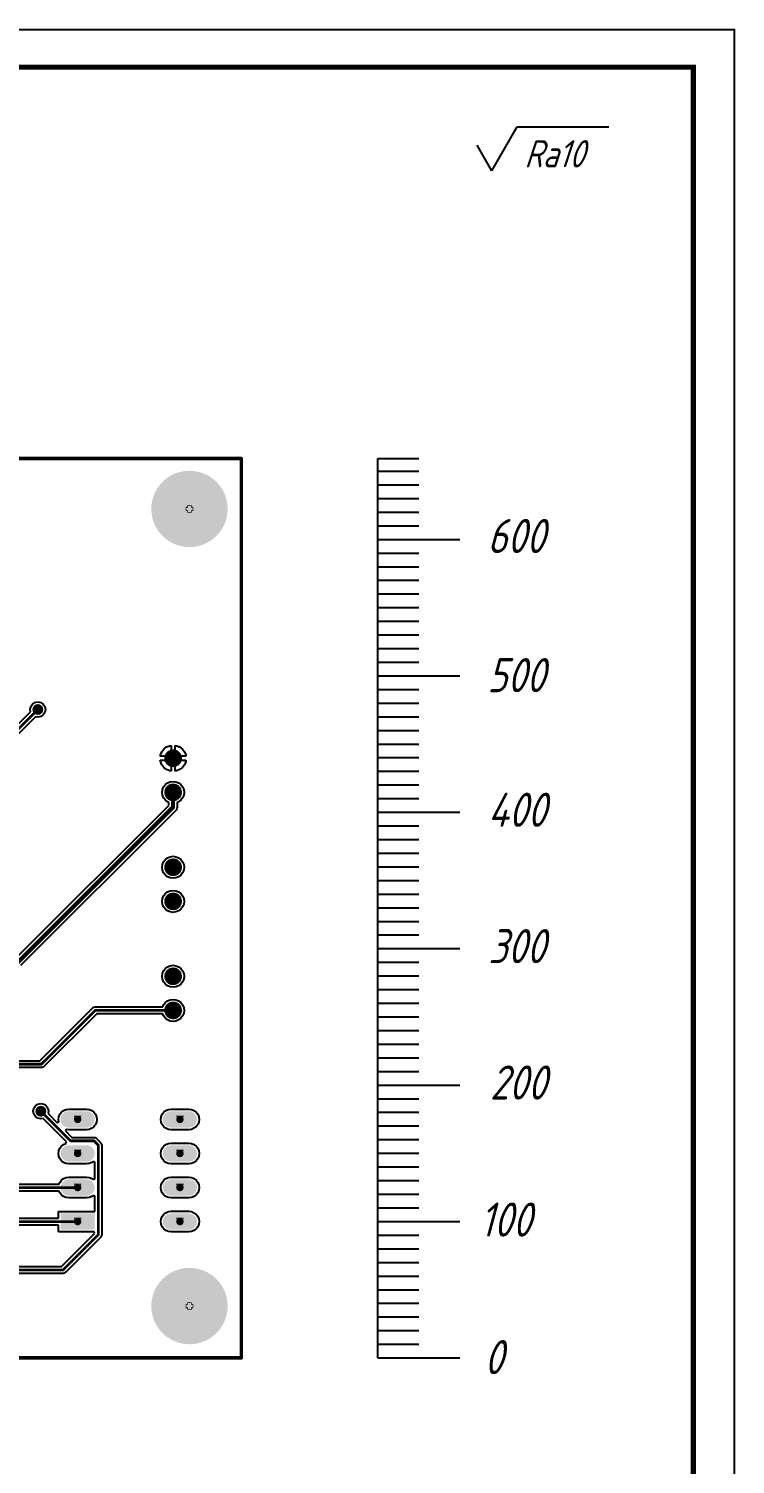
# Model space of a CAD drawing. Header units: millimetres. Extents: x 13 to 607, y 0 to 420.
# Drawn here: x 503.4 to 606.9, y 209.9 to 420.4 of the extents above; entities that cross this region are included whole.
import ezdxf

# ---------------------------------------------------------------- set-up
doc = ezdxf.new("R2010")
doc.units = ezdxf.units.MM
for name, color, linetype in [('BottomLayer', 5, 'Continuous'), ('DrillDrawing', 1, 'Continuous'), ('Mechanical1', 6, 'Continuous'), ('PadHoleLayer', 156, 'Continuous'), ('Метки', 7, 'Continuous')]:
    doc.layers.add(name, color=color, linetype=linetype)
doc.layers.add('Sheet', color=7, linetype='Continuous', lineweight=50)
doc.styles.get("Standard").update_dxf_attribs({"font": 'arial.ttf'})
doc.styles.add('стиль1', font='', dxfattribs={"oblique": 18})
doc.styles.get('стиль1').set_extended_font_data('GOST type A')

# ---------------------------------------------------------------- blocks, each defined once
blk = doc.blocks.new('*U86')
blk.add_line((0, 0), (0, 6))
blk = doc.blocks.new('*U87')
at = {"color": 0, "linetype": 'ByBlock', "lineweight": -2, "transparency": 16777216, "rotation": 90}
for p in [(565.86, 359.57), (565.86, 357.57), (565.86, 355.57), (565.86, 353.57), (565.86, 351.57), (565.86, 349.57), (565.86, 347.57), (565.86, 345.57), (565.86, 343.57), (565.86, 341.57), (565.86, 339.57), (565.86, 337.57), (565.86, 335.57), (565.86, 333.57), (565.86, 331.57), (565.86, 329.57), (565.86, 327.57), (565.86, 325.57), (565.86, 323.57), (565.86, 321.57), (565.86, 319.57), (565.86, 317.57), (565.86, 315.57), (565.86, 313.57), (565.86, 311.57), (565.86, 309.57), (565.86, 307.57), (565.86, 305.57), (565.86, 303.57), (565.86, 301.57), (565.86, 299.57), (565.86, 297.57), (565.86, 295.57), (565.86, 293.57), (565.86, 291.57), (565.86, 289.57), (565.86, 287.57), (565.86, 285.57), (565.86, 283.57), (565.86, 281.57), (565.86, 279.57), (565.86, 277.57), (565.86, 275.57), (565.86, 273.57), (565.86, 271.57), (565.86, 269.57), (565.86, 267.57), (565.86, 265.57), (565.86, 263.57), (565.86, 261.57), (565.86, 259.57), (565.86, 257.57), (565.86, 255.57), (565.86, 253.57), (565.86, 251.57), (565.86, 249.57), (565.86, 247.57), (565.86, 245.57), (565.86, 243.57), (565.86, 241.57), (565.86, 239.57), (565.86, 237.57), (565.86, 235.57), (565.86, 233.57), (565.86, 231.57), (565.86, 229.57)]:
    blk.add_blockref('*U86', p, dxfattribs=at)
blk = doc.blocks.new('*U84')
blk.add_line((0, 0), (0, 12))
blk = doc.blocks.new('*U85')
at = {"color": 0, "linetype": 'ByBlock', "lineweight": -2, "transparency": 16777216, "rotation": 90}
for p in [(565.86, 349.57), (565.86, 329.57), (565.86, 309.57), (565.86, 289.57), (565.86, 269.57), (565.86, 249.57), (565.86, 229.57)]:
    blk.add_blockref('*U84', p, dxfattribs=at)

msp = doc.modelspace()

# ---------------------------------------------------------------- hatches: boundary and pattern name
at = {"layer": 'BottomLayer'}
h = msp.add_hatch(color=5, dxfattribs=at)
edge = h.paths.add_edge_path()
edge.add_arc((526.982, 350.016), 5.594, 0, 360, ccw=False)
h = msp.add_hatch(color=5, dxfattribs=at)
edge = h.paths.add_edge_path()
edge.add_arc((504.765, 320.607), 0.799, 0, 360, ccw=False)
h = msp.add_hatch(color=5, dxfattribs=at)
edge = h.paths.add_edge_path()
edge.add_arc((524.584, 313.455), 1.299, 0, 360, ccw=False)
h = msp.add_hatch(color=5, dxfattribs=at)
edge = h.paths.add_edge_path()
edge.add_arc((524.584, 308.46), 1.299, 0, 360, ccw=False)
h = msp.add_hatch(color=5, dxfattribs=at)
edge = h.paths.add_edge_path()
edge.add_arc((524.584, 297.472), 1.299, 0, 360, ccw=False)
h = msp.add_hatch(color=5, dxfattribs=at)
edge = h.paths.add_edge_path()
edge.add_arc((524.584, 292.477), 1.299, 0, 360, ccw=False)
h = msp.add_hatch(color=5, dxfattribs=at)
edge = h.paths.add_edge_path()
edge.add_arc((524.584, 281.489), 1.299, 0, 360, ccw=False)
h = msp.add_hatch(color=5, dxfattribs=at)
edge = h.paths.add_edge_path()
edge.add_arc((524.584, 276.494), 1.299, 0, 360, ccw=False)
h = msp.add_hatch(color=5, dxfattribs=at)
edge = h.paths.add_edge_path()
edge.add_arc((505.205, 261.71), 0.799, 0, 360, ccw=False)
h = msp.add_hatch(color=5, dxfattribs=at)
edge = h.paths.add_edge_path()
edge.add_arc((509.3, 260.511), 1.199, 90, 270)
edge.add_line((509.3, 259.312), (511.898, 259.312))
edge.add_arc((511.898, 260.511), 1.199, 270, 450)
edge.add_line((511.898, 261.71), (509.3, 261.71))
h = msp.add_hatch(color=5, dxfattribs=at)
edge = h.paths.add_edge_path()
edge.add_arc((524.285, 260.511), 1.199, 90, 270)
edge.add_line((524.285, 259.312), (526.882, 259.312))
edge.add_arc((526.882, 260.511), 1.199, 270, 450)
edge.add_line((526.882, 261.71), (524.285, 261.71))
h = msp.add_hatch(color=5, dxfattribs=at)
edge = h.paths.add_edge_path()
edge.add_arc((509.3, 255.516), 1.199, 90, 270)
edge.add_line((509.3, 254.318), (511.898, 254.318))
edge.add_arc((511.898, 255.516), 1.199, 270, 450)
edge.add_line((511.898, 256.715), (509.3, 256.715))
h = msp.add_hatch(color=5, dxfattribs=at)
edge = h.paths.add_edge_path()
edge.add_arc((524.285, 255.516), 1.199, 90, 270)
edge.add_line((524.285, 254.318), (526.882, 254.318))
edge.add_arc((526.882, 255.516), 1.199, 270, 450)
edge.add_line((526.882, 256.715), (524.285, 256.715))
h = msp.add_hatch(color=5, dxfattribs=at)
edge = h.paths.add_edge_path()
edge.add_arc((509.3, 250.522), 1.199, 90, 270)
edge.add_line((509.3, 249.323), (511.898, 249.323))
edge.add_arc((511.898, 250.522), 1.199, 270, 450)
edge.add_line((511.898, 251.721), (509.3, 251.721))
h = msp.add_hatch(color=5, dxfattribs=at)
edge = h.paths.add_edge_path()
edge.add_arc((524.285, 250.522), 1.199, 90, 270)
edge.add_line((524.285, 249.323), (526.882, 249.323))
edge.add_arc((526.882, 250.522), 1.199, 270, 450)
edge.add_line((526.882, 251.721), (524.285, 251.721))
msp.add_hatch(color=5, dxfattribs=at).paths.add_polyline_path([(513.096, 244.328), (508.102, 244.328), (508.102, 246.726), (513.096, 246.726)])
h = msp.add_hatch(color=5, dxfattribs=at)
edge = h.paths.add_edge_path()
edge.add_arc((524.285, 245.527), 1.199, 90, 270)
edge.add_line((524.285, 244.328), (526.882, 244.328))
edge.add_arc((526.882, 245.527), 1.199, 270, 450)
edge.add_line((526.882, 246.726), (524.285, 246.726))
h = msp.add_hatch(color=5, dxfattribs=at)
edge = h.paths.add_edge_path()
edge.add_arc((526.982, 233.14), 5.594, 0, 360, ccw=False)
at = {"layer": 'PadHoleLayer'}
h = msp.add_hatch(color=156, dxfattribs=at)
edge = h.paths.add_edge_path()
edge.add_arc((526.982, 350.016), 3.197, 0, 360, ccw=False)
h = msp.add_hatch(color=156, dxfattribs=at)
edge = h.paths.add_edge_path()
edge.add_arc((524.584, 313.455), 0.999, 0, 360, ccw=False)
h = msp.add_hatch(color=156, dxfattribs=at)
edge = h.paths.add_edge_path()
edge.add_arc((524.584, 308.46), 0.999, 0, 360, ccw=False)
h = msp.add_hatch(color=156, dxfattribs=at)
edge = h.paths.add_edge_path()
edge.add_arc((524.584, 297.472), 0.999, 0, 360, ccw=False)
h = msp.add_hatch(color=156, dxfattribs=at)
edge = h.paths.add_edge_path()
edge.add_arc((524.584, 292.477), 0.999, 0, 360, ccw=False)
h = msp.add_hatch(color=156, dxfattribs=at)
edge = h.paths.add_edge_path()
edge.add_arc((524.584, 281.489), 0.999, 0, 360, ccw=False)
h = msp.add_hatch(color=156, dxfattribs=at)
edge = h.paths.add_edge_path()
edge.add_arc((524.584, 276.494), 0.999, 0, 360, ccw=False)
h = msp.add_hatch(color=156, dxfattribs=at)
edge = h.paths.add_edge_path()
edge.add_arc((510.599, 260.511), 0.549, 0, 360, ccw=False)
h = msp.add_hatch(color=156, dxfattribs=at)
edge = h.paths.add_edge_path()
edge.add_arc((525.583, 260.511), 0.549, 0, 360, ccw=False)
h = msp.add_hatch(color=156, dxfattribs=at)
edge = h.paths.add_edge_path()
edge.add_arc((510.599, 255.516), 0.549, 0, 360, ccw=False)
h = msp.add_hatch(color=156, dxfattribs=at)
edge = h.paths.add_edge_path()
edge.add_arc((525.583, 255.516), 0.549, 0, 360, ccw=False)
h = msp.add_hatch(color=156, dxfattribs=at)
edge = h.paths.add_edge_path()
edge.add_arc((510.599, 250.522), 0.549, 0, 360, ccw=False)
h = msp.add_hatch(color=156, dxfattribs=at)
edge = h.paths.add_edge_path()
edge.add_arc((525.583, 250.522), 0.549, 0, 360, ccw=False)
h = msp.add_hatch(color=156, dxfattribs=at)
edge = h.paths.add_edge_path()
edge.add_arc((510.599, 245.527), 0.549, 0, 360, ccw=False)
h = msp.add_hatch(color=156, dxfattribs=at)
edge = h.paths.add_edge_path()
edge.add_arc((525.583, 245.527), 0.549, 0, 360, ccw=False)
h = msp.add_hatch(color=156, dxfattribs=at)
edge = h.paths.add_edge_path()
edge.add_arc((526.982, 233.14), 3.197, 0, 360, ccw=False)

# ---------------------------------------------------------------- linework, layer by layer
for p, q in [((571.278, 399.595), (575, 406.041)), ((575, 406.041), (588.431, 406.041)), ((571.278, 399.595), (569.116, 403.341)), ((554.574, 225.548), (554.574, 357.409)), ((554.574, 225.548), (554.574, 357.409)), ((554.574, 357.409), (560.574, 357.409))]:
    msp.add_line(p, q)
at = {"layer": 'BottomLayer'}
for p, q in [((534.574, 357.409), (364.753, 357.409)), ((534.574, 225.548), (534.574, 357.409)), ((492.583, 309.144), (503.711, 320.273)), ((503.645, 320.607), (503.73, 321.035)), ((503.711, 320.273), (503.645, 320.607)), ((503.73, 321.035), (503.973, 321.399)), ((503.973, 321.399), (504.336, 321.642)), ((504.336, 321.642), (504.765, 321.727)), ((504.765, 321.727), (505.194, 321.642)), ((505.194, 321.642), (505.557, 321.399)), ((505.557, 321.399), (505.8, 321.035)), ((505.8, 320.178), (505.557, 319.815)), ((505.8, 321.035), (505.886, 320.607)), ((505.886, 320.607), (505.8, 320.178)), ((504.431, 319.553), (493.303, 308.424)), ((504.765, 319.486), (504.431, 319.553)), ((505.194, 319.572), (504.765, 319.486)), ((505.557, 319.815), (505.194, 319.572)), ((522.709, 313.755), (522.735, 313.951)), ((524.285, 313.755), (522.709, 313.755)), ((522.735, 313.951), (522.926, 314.412)), ((522.926, 314.412), (523.231, 314.809)), ((523.231, 314.809), (523.627, 315.113)), ((523.627, 315.113), (524.089, 315.304)), ((524.089, 315.304), (524.285, 315.33)), ((524.285, 315.33), (524.285, 313.755)), ((524.884, 313.755), (524.884, 315.33)), ((524.884, 315.33), (525.08, 315.304)), ((526.459, 313.755), (524.884, 313.755)), ((525.08, 315.304), (525.541, 315.113)), ((525.541, 315.113), (525.938, 314.809)), ((525.938, 314.809), (526.242, 314.412)), ((526.242, 314.412), (526.433, 313.951)), ((526.433, 313.951), (526.459, 313.755)), ((522.735, 312.96), (522.709, 313.155)), ((522.709, 313.155), (524.285, 313.155)), ((522.926, 312.498), (522.735, 312.96)), ((523.231, 312.101), (522.926, 312.498)), ((523.627, 311.797), (523.231, 312.101)), ((524.089, 311.606), (523.627, 311.797)), ((524.285, 311.58), (524.089, 311.606)), ((524.285, 313.155), (524.285, 311.58)), ((524.884, 311.58), (524.884, 313.155)), ((524.884, 313.155), (526.459, 313.155)), ((525.08, 311.606), (524.884, 311.58)), ((525.541, 311.797), (525.08, 311.606)), ((525.938, 312.101), (525.541, 311.797)), ((526.242, 312.498), (525.938, 312.101)), ((526.433, 312.96), (526.242, 312.498)), ((526.459, 313.155), (526.433, 312.96)), ((523.188, 309.266), (523.444, 309.6)), ((523.444, 309.6), (523.778, 309.856)), ((523.778, 309.856), (524.167, 310.018)), ((524.167, 310.018), (524.584, 310.072)), ((524.584, 310.072), (525.001, 310.018)), ((525.001, 310.018), (525.39, 309.856)), ((525.39, 309.856), (525.724, 309.6)), ((525.724, 309.6), (525.98, 309.266)), ((522.972, 308.46), (523.027, 308.878)), ((523.027, 308.043), (522.972, 308.46)), ((523.027, 308.878), (523.188, 309.266)), ((523.188, 307.654), (523.027, 308.043)), ((523.444, 307.32), (523.188, 307.654)), ((523.778, 307.064), (523.444, 307.32)), ((525.724, 307.32), (525.39, 307.064)), ((525.98, 307.654), (525.724, 307.32)), ((525.98, 309.266), (526.141, 308.878)), ((526.141, 308.043), (525.98, 307.654)), ((526.141, 308.878), (526.196, 308.46)), ((526.196, 308.46), (526.141, 308.043)), ((501.561, 284.14), (523.973, 306.552)), ((525.016, 305.867), (502.247, 283.097)), ((523.973, 306.984), (523.778, 307.064)), ((523.973, 306.552), (523.973, 306.984)), ((525.149, 306.065), (525.016, 305.867)), ((525.195, 306.299), (525.149, 306.065)), ((525.39, 307.064), (525.195, 306.984)), ((525.195, 306.984), (525.195, 306.299)), ((525.195, 306.299), (525.195, 306.299)), ((523.778, 298.868), (524.167, 299.029)), ((524.167, 299.029), (524.584, 299.084)), ((524.584, 299.084), (525.001, 299.029)), ((525.001, 299.029), (525.39, 298.868)), ((522.972, 297.472), (523.027, 297.889)), ((523.027, 297.055), (522.972, 297.472)), ((523.027, 297.889), (523.188, 298.278)), ((523.188, 296.666), (523.027, 297.055)), ((523.188, 298.278), (523.444, 298.612)), ((523.444, 298.612), (523.778, 298.868)), ((525.39, 298.868), (525.724, 298.612)), ((525.724, 298.612), (525.98, 298.278)), ((525.98, 298.278), (526.141, 297.889)), ((526.141, 297.055), (525.98, 296.666)), ((526.141, 297.889), (526.196, 297.472)), ((526.196, 297.472), (526.141, 297.055)), ((523.444, 296.332), (523.188, 296.666)), ((523.778, 296.076), (523.444, 296.332)), ((524.167, 295.915), (523.778, 296.076)), ((524.584, 295.86), (524.167, 295.915)), ((525.001, 295.915), (524.584, 295.86)), ((525.39, 296.076), (525.001, 295.915)), ((525.724, 296.332), (525.39, 296.076)), ((525.98, 296.666), (525.724, 296.332)), ((522.972, 292.477), (523.027, 292.895)), ((523.027, 292.895), (523.188, 293.283)), ((523.188, 293.283), (523.444, 293.617)), ((523.444, 293.617), (523.778, 293.873)), ((523.778, 293.873), (524.167, 294.034)), ((524.167, 294.034), (524.584, 294.089)), ((524.584, 294.089), (525.001, 294.034)), ((525.001, 294.034), (525.39, 293.873)), ((525.39, 293.873), (525.724, 293.617)), ((525.724, 293.617), (525.98, 293.283)), ((525.98, 293.283), (526.141, 292.895)), ((526.141, 292.895), (526.196, 292.477)), ((523.027, 292.06), (522.972, 292.477)), ((523.188, 291.671), (523.027, 292.06)), ((523.444, 291.337), (523.188, 291.671)), ((523.778, 291.081), (523.444, 291.337)), ((524.167, 290.92), (523.778, 291.081)), ((524.584, 290.865), (524.167, 290.92)), ((525.001, 290.92), (524.584, 290.865)), ((525.39, 291.081), (525.001, 290.92)), ((525.724, 291.337), (525.39, 291.081)), ((525.98, 291.671), (525.724, 291.337)), ((526.141, 292.06), (525.98, 291.671)), ((526.196, 292.477), (526.141, 292.06)), ((523.027, 281.906), (523.188, 282.295)), ((523.188, 282.295), (523.444, 282.629)), ((523.444, 282.629), (523.778, 282.885)), ((523.778, 282.885), (524.167, 283.046)), ((524.167, 283.046), (524.584, 283.101)), ((524.584, 283.101), (525.001, 283.046)), ((525.001, 283.046), (525.39, 282.885)), ((525.39, 282.885), (525.724, 282.629)), ((525.724, 282.629), (525.98, 282.295)), ((525.98, 282.295), (526.141, 281.906)), ((522.972, 281.489), (523.027, 281.906)), ((523.027, 281.072), (522.972, 281.489)), ((523.188, 280.683), (523.027, 281.072)), ((523.444, 280.349), (523.188, 280.683)), ((523.778, 280.093), (523.444, 280.349)), ((524.167, 279.932), (523.778, 280.093)), ((524.584, 279.877), (524.167, 279.932)), ((525.001, 279.932), (524.584, 279.877)), ((525.39, 280.093), (525.001, 279.932)), ((525.724, 280.349), (525.39, 280.093)), ((525.98, 280.683), (525.724, 280.349)), ((526.141, 281.072), (525.98, 280.683)), ((526.141, 281.906), (526.196, 281.489)), ((526.196, 281.489), (526.141, 281.072)), ((523.444, 277.634), (523.778, 277.89)), ((523.778, 277.89), (524.167, 278.051)), ((524.167, 278.051), (524.584, 278.106)), ((524.584, 278.106), (525.001, 278.051)), ((525.001, 278.051), (525.39, 277.89)), ((525.39, 277.89), (525.724, 277.634)), ((505.08, 269.119), (512.815, 276.854)), ((513.386, 275.985), (505.651, 268.25)), ((512.815, 276.854), (512.98, 276.965)), ((512.98, 276.965), (513.175, 277.003)), ((513.175, 277.003), (523.065, 277.003)), ((523.065, 275.985), (513.386, 275.985)), ((523.065, 277.003), (523.188, 277.3)), ((523.188, 275.688), (523.065, 275.985)), ((523.188, 277.3), (523.444, 277.634)), ((525.724, 277.634), (525.98, 277.3)), ((525.98, 277.3), (526.141, 276.911)), ((526.141, 276.077), (525.98, 275.688)), ((526.141, 276.911), (526.196, 276.494)), ((526.196, 276.494), (526.141, 276.077)), ((523.444, 275.354), (523.188, 275.688)), ((523.778, 275.098), (523.444, 275.354)), ((524.167, 274.937), (523.778, 275.098)), ((524.584, 274.882), (524.167, 274.937)), ((525.001, 274.937), (524.584, 274.882)), ((525.39, 275.098), (525.001, 274.937)), ((525.724, 275.354), (525.39, 275.098)), ((525.98, 275.688), (525.724, 275.354)), ((474.099, 269.119), (505.08, 269.119)), ((505.291, 268.101), (498.084, 268.101)), ((505.486, 268.139), (505.291, 268.101)), ((505.651, 268.25), (505.486, 268.139)), ((504.084, 261.71), (504.17, 262.139)), ((504.17, 261.281), (504.084, 261.71)), ((504.17, 262.139), (504.413, 262.502)), ((504.413, 260.918), (504.17, 261.281)), ((504.413, 262.502), (504.776, 262.745)), ((504.776, 262.745), (505.205, 262.83)), ((505.205, 262.83), (505.633, 262.745)), ((505.633, 262.745), (505.997, 262.502)), ((505.997, 262.502), (506.24, 262.139)), ((506.24, 262.139), (506.325, 261.71)), ((506.325, 261.71), (506.259, 261.376)), ((506.259, 261.376), (507.606, 260.029)), ((507.841, 260.902), (507.992, 261.267)), ((507.992, 261.267), (508.232, 261.58)), ((508.232, 261.58), (508.545, 261.82)), ((508.545, 261.82), (508.909, 261.971)), ((508.909, 261.971), (509.3, 262.023)), ((509.3, 262.023), (511.898, 262.023)), ((511.898, 262.023), (512.289, 261.971)), ((512.289, 261.971), (512.653, 261.82)), ((512.653, 261.82), (512.966, 261.58)), ((512.966, 261.58), (513.207, 261.267)), ((513.207, 261.267), (513.357, 260.902)), ((522.825, 260.902), (522.976, 261.267)), ((522.976, 261.267), (523.216, 261.58)), ((523.216, 261.58), (523.529, 261.82)), ((523.529, 261.82), (523.893, 261.971)), ((523.893, 261.971), (524.285, 262.023)), ((524.285, 262.023), (526.882, 262.023)), ((526.882, 262.023), (527.273, 261.971)), ((527.273, 261.971), (527.637, 261.82)), ((527.637, 261.82), (527.95, 261.58)), ((527.95, 261.58), (528.191, 261.267)), ((528.191, 261.267), (528.342, 260.902)), ((504.776, 260.675), (504.413, 260.918)), ((505.205, 260.59), (504.776, 260.675)), ((505.539, 260.656), (505.205, 260.59)), ((508.984, 257.211), (505.539, 260.656)), ((507.606, 260.029), (507.755, 260.087)), ((507.755, 260.087), (507.836, 260.158)), ((507.789, 260.511), (507.841, 260.902)), ((507.836, 260.158), (507.789, 260.511)), ((508.876, 258.965), (508.818, 258.817)), ((508.947, 259.046), (508.876, 258.965)), ((509.3, 259), (508.947, 259.046)), ((511.898, 259), (509.3, 259)), ((512.289, 259.051), (511.898, 259)), ((512.653, 259.202), (512.289, 259.051)), ((512.966, 259.442), (512.653, 259.202)), ((513.207, 259.756), (512.966, 259.442)), ((513.357, 260.12), (513.207, 259.756)), ((513.357, 260.902), (513.409, 260.511)), ((513.409, 260.511), (513.357, 260.12)), ((522.773, 260.511), (522.825, 260.902)), ((522.825, 260.12), (522.773, 260.511)), ((522.976, 259.756), (522.825, 260.12)), ((523.216, 259.442), (522.976, 259.756)), ((523.529, 259.202), (523.216, 259.442)), ((523.893, 259.051), (523.529, 259.202)), ((524.285, 259), (523.893, 259.051)), ((526.882, 259), (524.285, 259)), ((527.273, 259.051), (526.882, 259)), ((527.637, 259.202), (527.273, 259.051)), ((527.95, 259.442), (527.637, 259.202)), ((528.191, 259.756), (527.95, 259.442)), ((528.342, 260.12), (528.191, 259.756)), ((528.342, 260.902), (528.393, 260.511)), ((528.393, 260.511), (528.342, 260.12)), ((508.232, 256.585), (508.545, 256.825)), ((508.545, 256.825), (508.874, 256.962)), ((508.818, 258.817), (509.756, 257.879)), ((508.874, 256.962), (508.984, 257.211)), ((509.756, 257.879), (512.979, 257.879)), ((512.979, 257.879), (513.174, 257.84)), ((513.174, 257.84), (513.339, 257.73)), ((513.339, 257.73), (513.973, 257.095)), ((513.973, 257.095), (514.084, 256.93)), ((514.084, 256.93), (514.122, 256.735)), ((523.216, 256.585), (523.529, 256.825)), ((523.529, 256.825), (523.893, 256.976)), ((523.893, 256.976), (524.285, 257.028)), ((524.285, 257.028), (526.882, 257.028)), ((526.882, 257.028), (527.273, 256.976)), ((527.273, 256.976), (527.637, 256.825)), ((527.637, 256.825), (527.95, 256.585)), ((507.789, 255.516), (507.841, 255.908)), ((507.841, 255.125), (507.789, 255.516)), ((507.841, 255.908), (507.992, 256.272)), ((507.992, 254.761), (507.841, 255.125)), ((507.992, 256.272), (508.232, 256.585)), ((508.232, 254.448), (507.992, 254.761)), ((514.122, 256.735), (514.122, 243.592)), ((522.773, 255.516), (522.825, 255.908)), ((522.825, 255.125), (522.773, 255.516)), ((522.825, 255.908), (522.976, 256.272)), ((522.976, 254.761), (522.825, 255.125)), ((522.976, 256.272), (523.216, 256.585)), ((523.216, 254.448), (522.976, 254.761)), ((527.95, 256.585), (528.191, 256.272)), ((528.191, 254.761), (527.95, 254.448)), ((528.191, 256.272), (528.342, 255.908)), ((528.342, 255.125), (528.191, 254.761)), ((528.342, 255.908), (528.393, 255.516)), ((528.393, 255.516), (528.342, 255.125)), ((508.545, 254.208), (508.232, 254.448)), ((508.909, 254.057), (508.545, 254.208)), ((509.3, 254.005), (508.909, 254.057)), ((511.898, 254.005), (509.3, 254.005)), ((512.289, 254.057), (511.898, 254.005)), ((512.653, 254.208), (512.289, 254.057)), ((512.85, 254.359), (512.653, 254.208)), ((513.104, 254.233), (512.85, 254.359)), ((513.104, 251.805), (513.104, 254.233)), ((523.529, 254.208), (523.216, 254.448)), ((523.893, 254.057), (523.529, 254.208)), ((524.285, 254.005), (523.893, 254.057)), ((526.882, 254.005), (524.285, 254.005)), ((527.273, 254.057), (526.882, 254.005)), ((527.637, 254.208), (527.273, 254.057)), ((527.95, 254.448), (527.637, 254.208)), ((485.277, 251.031), (507.889, 251.031)), ((507.889, 251.031), (507.992, 251.277)), ((507.992, 251.277), (508.232, 251.59)), ((508.232, 251.59), (508.545, 251.831)), ((508.545, 251.831), (508.909, 251.982)), ((508.909, 251.982), (509.3, 252.033)), ((509.3, 252.033), (511.898, 252.033)), ((511.898, 252.033), (512.289, 251.982)), ((512.289, 251.982), (512.653, 251.831)), ((512.653, 251.831), (512.85, 251.68)), ((512.85, 251.68), (513.104, 251.805)), ((522.773, 250.522), (522.825, 250.913)), ((522.825, 250.131), (522.773, 250.522)), ((522.825, 250.913), (522.976, 251.277)), ((522.976, 251.277), (523.216, 251.59)), ((523.216, 251.59), (523.529, 251.831)), ((523.529, 251.831), (523.893, 251.982)), ((523.893, 251.982), (524.285, 252.033)), ((524.285, 252.033), (526.882, 252.033)), ((526.882, 252.033), (527.273, 251.982)), ((527.273, 251.982), (527.637, 251.831)), ((527.637, 251.831), (527.95, 251.59)), ((527.95, 251.59), (528.191, 251.277)), ((528.191, 251.277), (528.342, 250.913)), ((528.342, 250.913), (528.393, 250.522)), ((528.393, 250.522), (528.342, 250.131)), ((507.889, 250.013), (485.066, 250.013)), ((507.992, 249.766), (507.889, 250.013)), ((508.232, 249.453), (507.992, 249.766)), ((508.545, 249.213), (508.232, 249.453)), ((508.909, 249.062), (508.545, 249.213)), ((509.3, 249.01), (508.909, 249.062)), ((511.898, 249.01), (509.3, 249.01)), ((512.289, 249.062), (511.898, 249.01)), ((512.653, 249.213), (512.289, 249.062)), ((512.85, 249.364), (512.653, 249.213)), ((513.104, 249.239), (512.85, 249.364)), ((513.104, 247.025), (513.104, 249.239)), ((522.976, 249.766), (522.825, 250.131)), ((523.216, 249.453), (522.976, 249.766)), ((523.529, 249.213), (523.216, 249.453)), ((523.893, 249.062), (523.529, 249.213)), ((524.285, 249.01), (523.893, 249.062)), ((526.882, 249.01), (524.285, 249.01)), ((527.273, 249.062), (526.882, 249.01)), ((527.637, 249.213), (527.273, 249.062)), ((527.95, 249.453), (527.637, 249.213)), ((528.191, 249.766), (527.95, 249.453)), ((528.342, 250.131), (528.191, 249.766)), ((507.802, 246.036), (507.802, 247.025)), ((507.802, 247.025), (513.104, 247.025)), ((522.825, 245.918), (522.976, 246.283)), ((522.976, 246.283), (523.216, 246.596)), ((523.216, 246.596), (523.529, 246.836)), ((523.529, 246.836), (523.893, 246.987)), ((523.893, 246.987), (524.285, 247.038)), ((524.285, 247.038), (526.882, 247.038)), ((526.882, 247.038), (527.273, 246.987)), ((527.273, 246.987), (527.637, 246.836)), ((527.637, 246.836), (527.95, 246.596)), ((527.95, 246.596), (528.191, 246.283)), ((528.191, 246.283), (528.342, 245.918)), ((489.815, 246.036), (507.802, 246.036)), ((507.802, 245.018), (490.887, 245.018)), ((507.802, 244.029), (507.802, 245.018)), ((522.773, 245.527), (522.825, 245.918)), ((522.825, 245.136), (522.773, 245.527)), ((522.976, 244.771), (522.825, 245.136)), ((523.216, 244.458), (522.976, 244.771)), ((523.529, 244.218), (523.216, 244.458)), ((523.893, 244.067), (523.529, 244.218)), ((527.637, 244.218), (527.273, 244.067)), ((527.95, 244.458), (527.637, 244.218)), ((528.191, 244.771), (527.95, 244.458)), ((528.342, 245.136), (528.191, 244.771)), ((528.342, 245.918), (528.393, 245.527)), ((528.393, 245.527), (528.342, 245.136)), ((513.036, 244.029), (507.802, 244.029)), ((508.226, 238.925), (513.076, 243.775)), ((513.973, 243.232), (508.797, 238.056)), ((513.076, 243.775), (513.036, 244.029)), ((514.084, 243.397), (513.973, 243.232)), ((514.122, 243.592), (514.084, 243.397)), ((524.285, 244.016), (523.893, 244.067)), ((526.882, 244.016), (524.285, 244.016)), ((527.273, 244.067), (526.882, 244.016)), ((493.127, 238.925), (508.226, 238.925)), ((508.437, 237.906), (493.127, 237.906)), ((508.632, 237.945), (508.437, 237.906)), ((508.797, 238.056), (508.632, 237.945)), ((364.753, 225.548), (534.574, 225.548))]:
    msp.add_line(p, q, dxfattribs=at)
for points, const_width in [([(504.765, 320.607), (492.249, 308.09)], 0.4), ([(524.584, 306.299), (524.584, 308.46)], 0.599), ([(524.584, 306.299), (501.815, 283.529)], 0.599), ([(513.175, 276.494), (505.291, 268.61)], 0.4), ([(524.584, 276.494), (513.175, 276.494)], 0.4), ([(505.291, 268.61), (473.118, 268.61)], 0.4), ([(509.545, 257.369), (505.205, 261.71)], 0.4), ([(512.979, 257.369), (509.545, 257.369)], 0.4), ([(513.613, 256.735), (512.979, 257.369)], 0.4), ([(513.613, 243.592), (513.613, 256.735)], 0.4), ([(510.599, 250.522), (485.066, 250.522)], 0.4), ([(510.599, 245.527), (490.676, 245.527)], 0.4), ([(513.613, 243.592), (508.437, 238.416)], 0.4), ([(508.437, 238.416), (492.146, 238.416)], 0.4)]:
    msp.add_lwpolyline(points, dxfattribs=dict(at, const_width=const_width))
for points, const_width in [([(504.865, 320.607, -1), (504.665, 320.607, -1)], 0.2), ([(524.734, 308.46, -1), (524.434, 308.46, -1)], 0.3), ([(524.734, 306.299, -1), (524.434, 306.299, -1)], 0.3), ([(524.734, 306.299, -1), (524.434, 306.299, -1)], 0.3), ([(513.275, 276.494, -1), (513.075, 276.494, -1)], 0.2), ([(513.275, 276.494, -1), (513.075, 276.494, -1)], 0.2), ([(524.684, 276.494, -1), (524.484, 276.494, -1)], 0.2), ([(505.391, 268.61, -1), (505.191, 268.61, -1)], 0.2), ([(505.391, 268.61, -1), (505.191, 268.61, -1)], 0.2), ([(505.305, 261.71, -1), (505.105, 261.71, -1)], 0.2), ([(509.645, 257.369, -1), (509.445, 257.369, -1)], 0.2), ([(509.645, 257.369, -1), (509.445, 257.369, -1)], 0.2), ([(513.079, 257.369, -1), (512.879, 257.369, -1)], 0.2), ([(513.079, 257.369, -1), (512.879, 257.369, -1)], 0.2), ([(513.713, 256.735, -1), (513.513, 256.735, -1)], 0.2), ([(513.713, 256.735, -1), (513.513, 256.735, -1)], 0.2), ([(510.699, 250.522, -1), (510.499, 250.522, -1)], 0.2), ([(510.699, 245.527, -1), (510.499, 245.527, -1)], 0.2), ([(513.713, 243.592, -1), (513.513, 243.592, -1)], 0.2), ([(513.713, 243.592, -1), (513.513, 243.592, -1)], 0.2), ([(508.537, 238.416, -1), (508.337, 238.416, -1)], 0.2), ([(508.537, 238.416, -1), (508.337, 238.416, -1)], 0.2)]:
    msp.add_lwpolyline(points, format="xyb", close=True, dxfattribs=dict(at, const_width=const_width))
at = {"layer": 'DrillDrawing', "const_width": 0.101}
for points in [[(526.728, 350.27), (526.474, 350.27)], [(526.474, 349.763), (526.474, 350.27)], [(526.728, 349.763), (526.474, 349.763)], [(527.235, 350.524), (526.728, 350.524)], [(526.728, 350.27), (526.728, 350.524)], [(526.728, 349.509), (526.728, 349.763)], [(527.235, 349.509), (526.728, 349.509)], [(527.235, 350.27), (527.235, 350.524)], [(527.489, 350.27), (527.235, 350.27)], [(527.489, 349.763), (527.235, 349.763)], [(527.235, 349.509), (527.235, 349.763)], [(527.489, 349.763), (527.489, 350.27)], [(504.512, 320.86), (504.258, 320.86)], [(504.512, 320.607), (504.258, 320.86)], [(504.512, 320.607), (504.258, 320.353)], [(504.512, 320.353), (504.258, 320.353)], [(504.765, 321.114), (504.512, 320.86)], [(504.765, 320.099), (504.512, 320.353)], [(505.019, 320.86), (504.765, 321.114)], [(505.019, 320.353), (504.765, 320.099)], [(505.273, 320.86), (505.019, 320.607)], [(505.273, 320.86), (505.019, 320.86)], [(505.273, 320.353), (505.019, 320.607)], [(505.273, 320.353), (505.019, 320.353)], [(524.077, 312.948), (524.077, 313.963)], [(525.092, 313.963), (524.077, 313.963)], [(525.092, 312.948), (525.092, 313.963)], [(525.092, 312.948), (524.077, 312.948)], [(524.077, 307.953), (524.077, 308.968)], [(525.092, 308.968), (524.077, 308.968)], [(525.092, 307.953), (524.077, 307.953)], [(525.092, 307.953), (525.092, 308.968)], [(524.077, 296.965), (524.077, 297.979)], [(525.092, 297.979), (524.077, 297.979)], [(525.092, 296.965), (524.077, 296.965)], [(525.092, 296.965), (525.092, 297.979)], [(524.077, 291.97), (524.077, 292.985)], [(525.092, 292.985), (524.077, 292.985)], [(525.092, 291.97), (525.092, 292.985)], [(525.092, 291.97), (524.077, 291.97)], [(524.077, 280.981), (524.077, 281.996)], [(525.092, 281.996), (524.077, 281.996)], [(525.092, 280.981), (525.092, 281.996)], [(525.092, 280.981), (524.077, 280.981)], [(524.077, 275.987), (524.077, 277.002)], [(525.092, 277.002), (524.077, 277.002)], [(525.092, 275.987), (524.077, 275.987)], [(525.092, 275.987), (525.092, 277.002)], [(504.951, 261.964), (504.697, 261.964)], [(504.951, 261.71), (504.697, 261.964)], [(504.951, 261.71), (504.697, 261.456)], [(504.951, 261.456), (504.697, 261.456)], [(505.205, 262.217), (504.951, 261.964)], [(505.205, 261.202), (504.951, 261.456)], [(505.458, 261.964), (505.205, 262.217)], [(505.458, 261.456), (505.205, 261.202)], [(505.712, 261.964), (505.458, 261.71)], [(505.712, 261.964), (505.458, 261.964)], [(505.712, 261.456), (505.458, 261.71)], [(505.712, 261.456), (505.458, 261.456)], [(510.599, 260.004), (510.092, 261.019)], [(511.106, 261.019), (510.092, 261.019)], [(511.106, 261.019), (510.599, 260.004)], [(525.583, 260.004), (525.076, 261.019)], [(526.091, 261.019), (525.076, 261.019)], [(526.091, 261.019), (525.583, 260.004)], [(510.599, 255.009), (510.092, 256.024)], [(511.106, 256.024), (510.092, 256.024)], [(511.106, 256.024), (510.599, 255.009)], [(525.583, 255.009), (525.076, 256.024)], [(526.091, 256.024), (525.076, 256.024)], [(526.091, 256.024), (525.583, 255.009)], [(510.599, 250.014), (510.092, 251.029)], [(511.106, 251.029), (510.092, 251.029)], [(511.106, 251.029), (510.599, 250.014)], [(525.583, 250.014), (525.076, 251.029)], [(526.091, 251.029), (525.076, 251.029)], [(526.091, 251.029), (525.583, 250.014)], [(510.599, 245.02), (510.092, 246.034)], [(511.106, 246.034), (510.092, 246.034)], [(511.106, 246.034), (510.599, 245.02)], [(525.583, 245.02), (525.076, 246.034)], [(526.091, 246.034), (525.076, 246.034)], [(526.091, 246.034), (525.583, 245.02)], [(527.235, 233.648), (526.728, 233.648)], [(526.728, 233.394), (526.728, 233.648)], [(527.235, 233.394), (527.235, 233.648)], [(526.728, 233.394), (526.474, 233.394)], [(526.474, 232.886), (526.474, 233.394)], [(526.728, 232.886), (526.474, 232.886)], [(526.728, 232.633), (526.728, 232.886)], [(527.235, 232.633), (526.728, 232.633)], [(527.489, 233.394), (527.235, 233.394)], [(527.489, 232.886), (527.235, 232.886)], [(527.235, 232.633), (527.235, 232.886)], [(527.489, 232.886), (527.489, 233.394)]]:
    msp.add_lwpolyline(points, dxfattribs=at)
at = {"layer": 'DrillDrawing', "const_width": 0.0507}
for points in [[(526.5, 350.27, -1), (526.449, 350.27, -1)], [(526.5, 350.27, -1), (526.449, 350.27, -1)], [(526.5, 349.763, -1), (526.449, 349.763, -1)], [(526.5, 349.763, -1), (526.449, 349.763, -1)], [(526.753, 350.524, -1), (526.703, 350.524, -1)], [(526.753, 350.524, -1), (526.703, 350.524, -1)], [(526.753, 350.27, -1), (526.703, 350.27, -1)], [(526.753, 350.27, -1), (526.703, 350.27, -1)], [(526.753, 349.763, -1), (526.703, 349.763, -1)], [(526.753, 349.763, -1), (526.703, 349.763, -1)], [(526.753, 349.509, -1), (526.703, 349.509, -1)], [(526.753, 349.509, -1), (526.703, 349.509, -1)], [(527.261, 350.524, -1), (527.21, 350.524, -1)], [(527.261, 350.524, -1), (527.21, 350.524, -1)], [(527.261, 350.27, -1), (527.21, 350.27, -1)], [(527.261, 350.27, -1), (527.21, 350.27, -1)], [(527.261, 349.763, -1), (527.21, 349.763, -1)], [(527.261, 349.763, -1), (527.21, 349.763, -1)], [(527.261, 349.509, -1), (527.21, 349.509, -1)], [(527.261, 349.509, -1), (527.21, 349.509, -1)], [(527.515, 350.27, -1), (527.464, 350.27, -1)], [(527.515, 350.27, -1), (527.464, 350.27, -1)], [(527.515, 349.763, -1), (527.464, 349.763, -1)], [(527.515, 349.763, -1), (527.464, 349.763, -1)], [(504.283, 320.86, -1), (504.232, 320.86, -1)], [(504.283, 320.86, -1), (504.232, 320.86, -1)], [(504.283, 320.353, -1), (504.232, 320.353, -1)], [(504.283, 320.353, -1), (504.232, 320.353, -1)], [(504.537, 320.86, -1), (504.486, 320.86, -1)], [(504.537, 320.86, -1), (504.486, 320.86, -1)], [(504.537, 320.607, -1), (504.486, 320.607, -1)], [(504.537, 320.607, -1), (504.486, 320.607, -1)], [(504.537, 320.353, -1), (504.486, 320.353, -1)], [(504.537, 320.353, -1), (504.486, 320.353, -1)], [(504.791, 321.114, -1), (504.74, 321.114, -1)], [(504.791, 321.114, -1), (504.74, 321.114, -1)], [(504.791, 320.099, -1), (504.74, 320.099, -1)], [(504.791, 320.099, -1), (504.74, 320.099, -1)], [(505.044, 320.86, -1), (504.994, 320.86, -1)], [(505.044, 320.86, -1), (504.994, 320.86, -1)], [(505.044, 320.607, -1), (504.994, 320.607, -1)], [(505.044, 320.607, -1), (504.994, 320.607, -1)], [(505.044, 320.353, -1), (504.994, 320.353, -1)], [(505.044, 320.353, -1), (504.994, 320.353, -1)], [(505.298, 320.86, -1), (505.247, 320.86, -1)], [(505.298, 320.86, -1), (505.247, 320.86, -1)], [(505.298, 320.353, -1), (505.247, 320.353, -1)], [(505.298, 320.353, -1), (505.247, 320.353, -1)], [(524.102, 313.963, -1), (524.051, 313.963, -1)], [(524.102, 313.963, -1), (524.051, 313.963, -1)], [(525.117, 313.963, -1), (525.066, 313.963, -1)], [(525.117, 313.963, -1), (525.066, 313.963, -1)], [(524.102, 312.948, -1), (524.051, 312.948, -1)], [(524.102, 312.948, -1), (524.051, 312.948, -1)], [(525.117, 312.948, -1), (525.066, 312.948, -1)], [(525.117, 312.948, -1), (525.066, 312.948, -1)], [(524.102, 308.968, -1), (524.051, 308.968, -1)], [(524.102, 308.968, -1), (524.051, 308.968, -1)], [(524.102, 307.953, -1), (524.051, 307.953, -1)], [(524.102, 307.953, -1), (524.051, 307.953, -1)], [(525.117, 308.968, -1), (525.066, 308.968, -1)], [(525.117, 308.968, -1), (525.066, 308.968, -1)], [(525.117, 307.953, -1), (525.066, 307.953, -1)], [(525.117, 307.953, -1), (525.066, 307.953, -1)], [(524.102, 297.979, -1), (524.051, 297.979, -1)], [(524.102, 297.979, -1), (524.051, 297.979, -1)], [(524.102, 296.965, -1), (524.051, 296.965, -1)], [(524.102, 296.965, -1), (524.051, 296.965, -1)], [(525.117, 297.979, -1), (525.066, 297.979, -1)], [(525.117, 297.979, -1), (525.066, 297.979, -1)], [(525.117, 296.965, -1), (525.066, 296.965, -1)], [(525.117, 296.965, -1), (525.066, 296.965, -1)], [(524.102, 292.985, -1), (524.051, 292.985, -1)], [(524.102, 292.985, -1), (524.051, 292.985, -1)], [(525.117, 292.985, -1), (525.066, 292.985, -1)], [(525.117, 292.985, -1), (525.066, 292.985, -1)], [(524.102, 291.97, -1), (524.051, 291.97, -1)], [(524.102, 291.97, -1), (524.051, 291.97, -1)], [(525.117, 291.97, -1), (525.066, 291.97, -1)], [(525.117, 291.97, -1), (525.066, 291.97, -1)], [(524.102, 281.996, -1), (524.051, 281.996, -1)], [(524.102, 281.996, -1), (524.051, 281.996, -1)], [(525.117, 281.996, -1), (525.066, 281.996, -1)], [(525.117, 281.996, -1), (525.066, 281.996, -1)], [(524.102, 280.981, -1), (524.051, 280.981, -1)], [(524.102, 280.981, -1), (524.051, 280.981, -1)], [(525.117, 280.981, -1), (525.066, 280.981, -1)], [(525.117, 280.981, -1), (525.066, 280.981, -1)], [(524.102, 277.002, -1), (524.051, 277.002, -1)], [(524.102, 277.002, -1), (524.051, 277.002, -1)], [(524.102, 275.987, -1), (524.051, 275.987, -1)], [(524.102, 275.987, -1), (524.051, 275.987, -1)], [(525.117, 277.002, -1), (525.066, 277.002, -1)], [(525.117, 277.002, -1), (525.066, 277.002, -1)], [(525.117, 275.987, -1), (525.066, 275.987, -1)], [(525.117, 275.987, -1), (525.066, 275.987, -1)], [(504.723, 261.964, -1), (504.672, 261.964, -1)], [(504.723, 261.964, -1), (504.672, 261.964, -1)], [(504.723, 261.456, -1), (504.672, 261.456, -1)], [(504.723, 261.456, -1), (504.672, 261.456, -1)], [(504.976, 261.964, -1), (504.926, 261.964, -1)], [(504.976, 261.964, -1), (504.926, 261.964, -1)], [(504.976, 261.71, -1), (504.926, 261.71, -1)], [(504.976, 261.71, -1), (504.926, 261.71, -1)], [(504.976, 261.456, -1), (504.926, 261.456, -1)], [(504.976, 261.456, -1), (504.926, 261.456, -1)], [(505.23, 262.217, -1), (505.179, 262.217, -1)], [(505.23, 262.217, -1), (505.179, 262.217, -1)], [(505.23, 261.202, -1), (505.179, 261.202, -1)], [(505.23, 261.202, -1), (505.179, 261.202, -1)], [(505.484, 261.964, -1), (505.433, 261.964, -1)], [(505.484, 261.964, -1), (505.433, 261.964, -1)], [(505.484, 261.71, -1), (505.433, 261.71, -1)], [(505.484, 261.71, -1), (505.433, 261.71, -1)], [(505.484, 261.456, -1), (505.433, 261.456, -1)], [(505.484, 261.456, -1), (505.433, 261.456, -1)], [(505.738, 261.964, -1), (505.687, 261.964, -1)], [(505.738, 261.964, -1), (505.687, 261.964, -1)], [(505.738, 261.456, -1), (505.687, 261.456, -1)], [(505.738, 261.456, -1), (505.687, 261.456, -1)], [(510.117, 261.019, -1), (510.066, 261.019, -1)], [(510.117, 261.019, -1), (510.066, 261.019, -1)], [(511.132, 261.019, -1), (511.081, 261.019, -1)], [(511.132, 261.019, -1), (511.081, 261.019, -1)], [(525.101, 261.019, -1), (525.05, 261.019, -1)], [(525.101, 261.019, -1), (525.05, 261.019, -1)], [(526.116, 261.019, -1), (526.065, 261.019, -1)], [(526.116, 261.019, -1), (526.065, 261.019, -1)], [(510.624, 260.004, -1), (510.574, 260.004, -1)], [(510.624, 260.004, -1), (510.574, 260.004, -1)], [(525.609, 260.004, -1), (525.558, 260.004, -1)], [(525.609, 260.004, -1), (525.558, 260.004, -1)], [(510.117, 256.024, -1), (510.066, 256.024, -1)], [(510.117, 256.024, -1), (510.066, 256.024, -1)], [(510.624, 255.009, -1), (510.574, 255.009, -1)], [(510.624, 255.009, -1), (510.574, 255.009, -1)], [(511.132, 256.024, -1), (511.081, 256.024, -1)], [(511.132, 256.024, -1), (511.081, 256.024, -1)], [(525.101, 256.024, -1), (525.05, 256.024, -1)], [(525.101, 256.024, -1), (525.05, 256.024, -1)], [(525.609, 255.009, -1), (525.558, 255.009, -1)], [(525.609, 255.009, -1), (525.558, 255.009, -1)], [(526.116, 256.024, -1), (526.065, 256.024, -1)], [(526.116, 256.024, -1), (526.065, 256.024, -1)], [(510.117, 251.029, -1), (510.066, 251.029, -1)], [(510.117, 251.029, -1), (510.066, 251.029, -1)], [(511.132, 251.029, -1), (511.081, 251.029, -1)], [(511.132, 251.029, -1), (511.081, 251.029, -1)], [(525.101, 251.029, -1), (525.05, 251.029, -1)], [(525.101, 251.029, -1), (525.05, 251.029, -1)], [(526.116, 251.029, -1), (526.065, 251.029, -1)], [(526.116, 251.029, -1), (526.065, 251.029, -1)], [(510.624, 250.014, -1), (510.574, 250.014, -1)], [(510.624, 250.014, -1), (510.574, 250.014, -1)], [(525.609, 250.014, -1), (525.558, 250.014, -1)], [(525.609, 250.014, -1), (525.558, 250.014, -1)], [(510.117, 246.034, -1), (510.066, 246.034, -1)], [(510.117, 246.034, -1), (510.066, 246.034, -1)], [(510.624, 245.02, -1), (510.574, 245.02, -1)], [(510.624, 245.02, -1), (510.574, 245.02, -1)], [(511.132, 246.034, -1), (511.081, 246.034, -1)], [(511.132, 246.034, -1), (511.081, 246.034, -1)], [(525.101, 246.034, -1), (525.05, 246.034, -1)], [(525.101, 246.034, -1), (525.05, 246.034, -1)], [(525.609, 245.02, -1), (525.558, 245.02, -1)], [(525.609, 245.02, -1), (525.558, 245.02, -1)], [(526.116, 246.034, -1), (526.065, 246.034, -1)], [(526.116, 246.034, -1), (526.065, 246.034, -1)], [(526.753, 233.648, -1), (526.703, 233.648, -1)], [(526.753, 233.648, -1), (526.703, 233.648, -1)], [(527.261, 233.648, -1), (527.21, 233.648, -1)], [(527.261, 233.648, -1), (527.21, 233.648, -1)], [(526.5, 233.394, -1), (526.449, 233.394, -1)], [(526.5, 233.394, -1), (526.449, 233.394, -1)], [(526.5, 232.886, -1), (526.449, 232.886, -1)], [(526.5, 232.886, -1), (526.449, 232.886, -1)], [(526.753, 233.394, -1), (526.703, 233.394, -1)], [(526.753, 233.394, -1), (526.703, 233.394, -1)], [(526.753, 232.886, -1), (526.703, 232.886, -1)], [(526.753, 232.886, -1), (526.703, 232.886, -1)], [(526.753, 232.633, -1), (526.703, 232.633, -1)], [(526.753, 232.633, -1), (526.703, 232.633, -1)], [(527.261, 233.394, -1), (527.21, 233.394, -1)], [(527.261, 233.394, -1), (527.21, 233.394, -1)], [(527.261, 232.886, -1), (527.21, 232.886, -1)], [(527.261, 232.886, -1), (527.21, 232.886, -1)], [(527.261, 232.633, -1), (527.21, 232.633, -1)], [(527.261, 232.633, -1), (527.21, 232.633, -1)], [(527.515, 233.394, -1), (527.464, 233.394, -1)], [(527.515, 233.394, -1), (527.464, 233.394, -1)], [(527.515, 232.886, -1), (527.464, 232.886, -1)], [(527.515, 232.886, -1), (527.464, 232.886, -1)]]:
    msp.add_lwpolyline(points, format="xyb", close=True, dxfattribs=at)
at = {"layer": 'Mechanical1', "const_width": 0.507}
for points in [[(534.574, 357.409), (364.753, 357.409)], [(534.574, 225.548), (534.574, 357.409)], [(534.574, 225.548), (364.753, 225.548)]]:
    msp.add_lwpolyline(points, dxfattribs=at)
at = {"layer": 'Mechanical1', "const_width": 0.254}
for points in [[(534.701, 357.409, -1), (534.447, 357.409, -1)], [(534.701, 357.409, -1), (534.447, 357.409, -1)], [(534.701, 225.548, -1), (534.447, 225.548, -1)], [(534.701, 225.548, -1), (534.447, 225.548, -1)]]:
    msp.add_lwpolyline(points, format="xyb", close=True, dxfattribs=at)
at = {"layer": 'Sheet'}
for points, const_width in [([(12.798, 420.269), (606.798, 420.269), (606.798, 0.269), (12.798, 0.269), (12.798, 420.269)], 0.3), ([(32.299, 150.768), (20.799, 150.769), (20.799, 5.269), (600.799, 5.269), (600.799, 414.769), (32.299, 414.768), (32.299, 171.768)], 0.749)]:
    msp.add_lwpolyline(points, dxfattribs=dict(at, const_width=const_width))

# ---------------------------------------------------------------- block references
at = {"xscale": -1}
for name in ['*U87', '*U85']:
    msp.add_blockref(name, (1120.437, -4.023), dxfattribs=at)

# ---------------------------------------------------------------- texts
at = {"char_height": 5, "attachment_point": 3}
for s, insert in [('{\\fGOST type A|b0|i1|c204|p34;600}', (579.052, 348.544)), ('{\\fGOST type A|b0|i1|c204|p34;500}', (579.064, 328.148)), ('{\\fGOST type A|b0|i1|c204|p34;400}', (579.245, 308.407)), ('{\\fGOST type A|b0|i1|c204|p34;300}', (579.111, 288.413)), ('{\\fGOST type A|b0|i1|c204|p34;200}', (579.273, 268.419)), ('{\\fGOST type A|b0|i1|c204|p34;100}', (577.062, 248.326)), ('{\\fGOST type A|b0|i1|c204|p34;0}', (572.93, 228.158))]:
    msp.add_mtext_dynamic_manual_height_columns(s, width=7.21635, gutter_width=12.5, heights=[0], dxfattribs=dict(at, insert=insert))
at = {"layer": 'Метки', "insert": (576.038, 404.088), "char_height": 4, "attachment_point": 1, "style": 'стиль1'}
msp.add_mtext_dynamic_manual_height_columns('Ra10', width=34.47412, gutter_width=5, heights=[0], dxfattribs=at)

doc.saveas('drawing.dxf')
